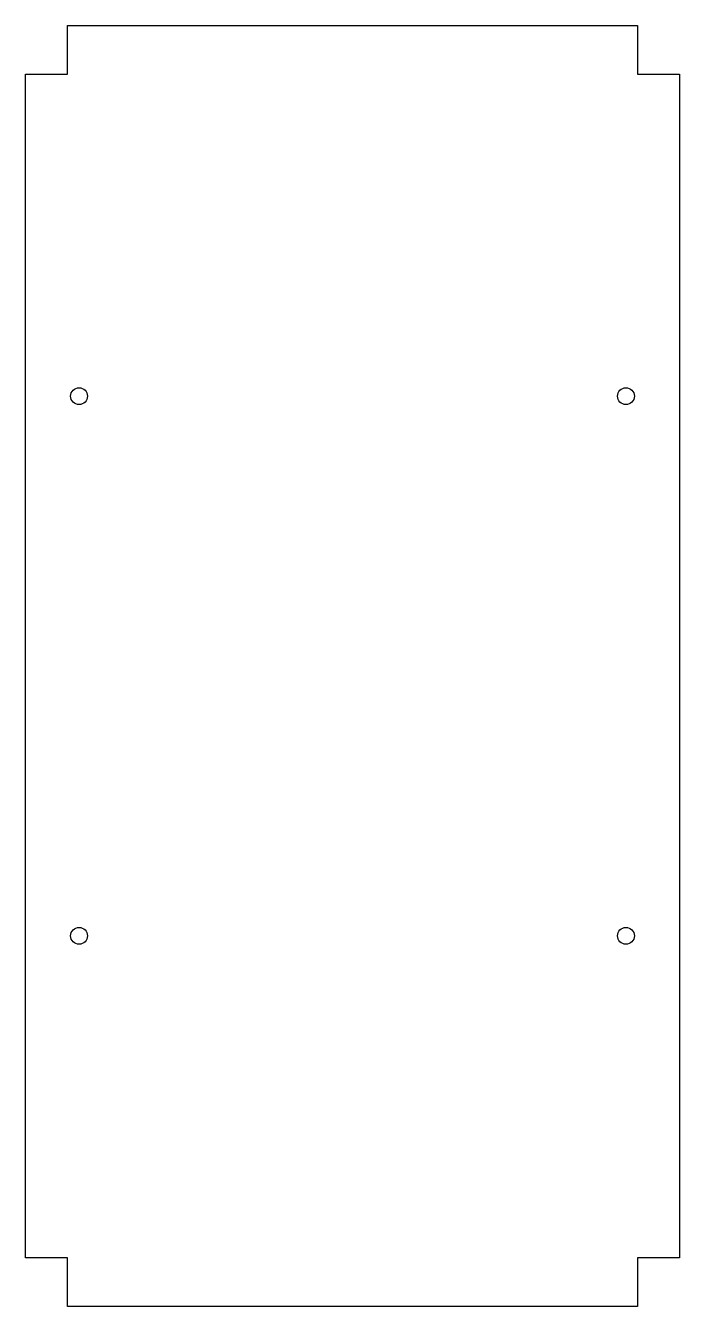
# Model space of a CAD drawing. Header units: inches. Extents: x -6.1 to 6.1, y -11.9 to 11.9.
import ezdxf

# ---------------------------------------------------------------- set-up
doc = ezdxf.new("R2010")
doc.units = ezdxf.units.IN
doc.header["$MEASUREMENT"] = 0

msp = doc.modelspace()

# ---------------------------------------------------------------- linework, layer by layer
at = {"color": 7, "linetype": 'Continuous', "lineweight": 25}
for p, q in [((-5.282, 10.976), (-5.282, 11.869)), ((-5.282, 11.869), (5.282, 11.869)), ((5.282, 11.869), (5.282, 10.976)), ((-6.054, -10.97), (-6.054, 10.97)), ((-6.054, 10.97), (-5.279, 10.97)), ((-5.279, 10.976), (-5.282, 10.976)), ((-5.279, 10.97), (-5.279, 10.976)), ((5.282, 10.976), (5.279, 10.976)), ((5.279, 10.976), (5.279, 10.97)), ((5.279, 10.97), (6.054, 10.97)), ((6.054, 10.97), (6.054, -10.97)), ((-5.279, -10.97), (-6.054, -10.97)), ((-5.282, -11.869), (-5.282, -10.976)), ((-5.282, -10.976), (-5.279, -10.976)), ((-5.279, -10.976), (-5.279, -10.97)), ((6.054, -10.97), (5.279, -10.97)), ((5.279, -10.97), (5.279, -10.976)), ((5.279, -10.976), (5.282, -10.976)), ((5.282, -10.976), (5.282, -11.869)), ((5.282, -11.869), (-5.282, -11.869))]:
    msp.add_line(p, q, dxfattribs=at)
for centre in [(-5.065, 5), (5.065, 5), (-5.065, -5), (5.065, -5)]:
    msp.add_circle(centre, 0.156, dxfattribs=at)

doc.saveas('drawing.dxf')
